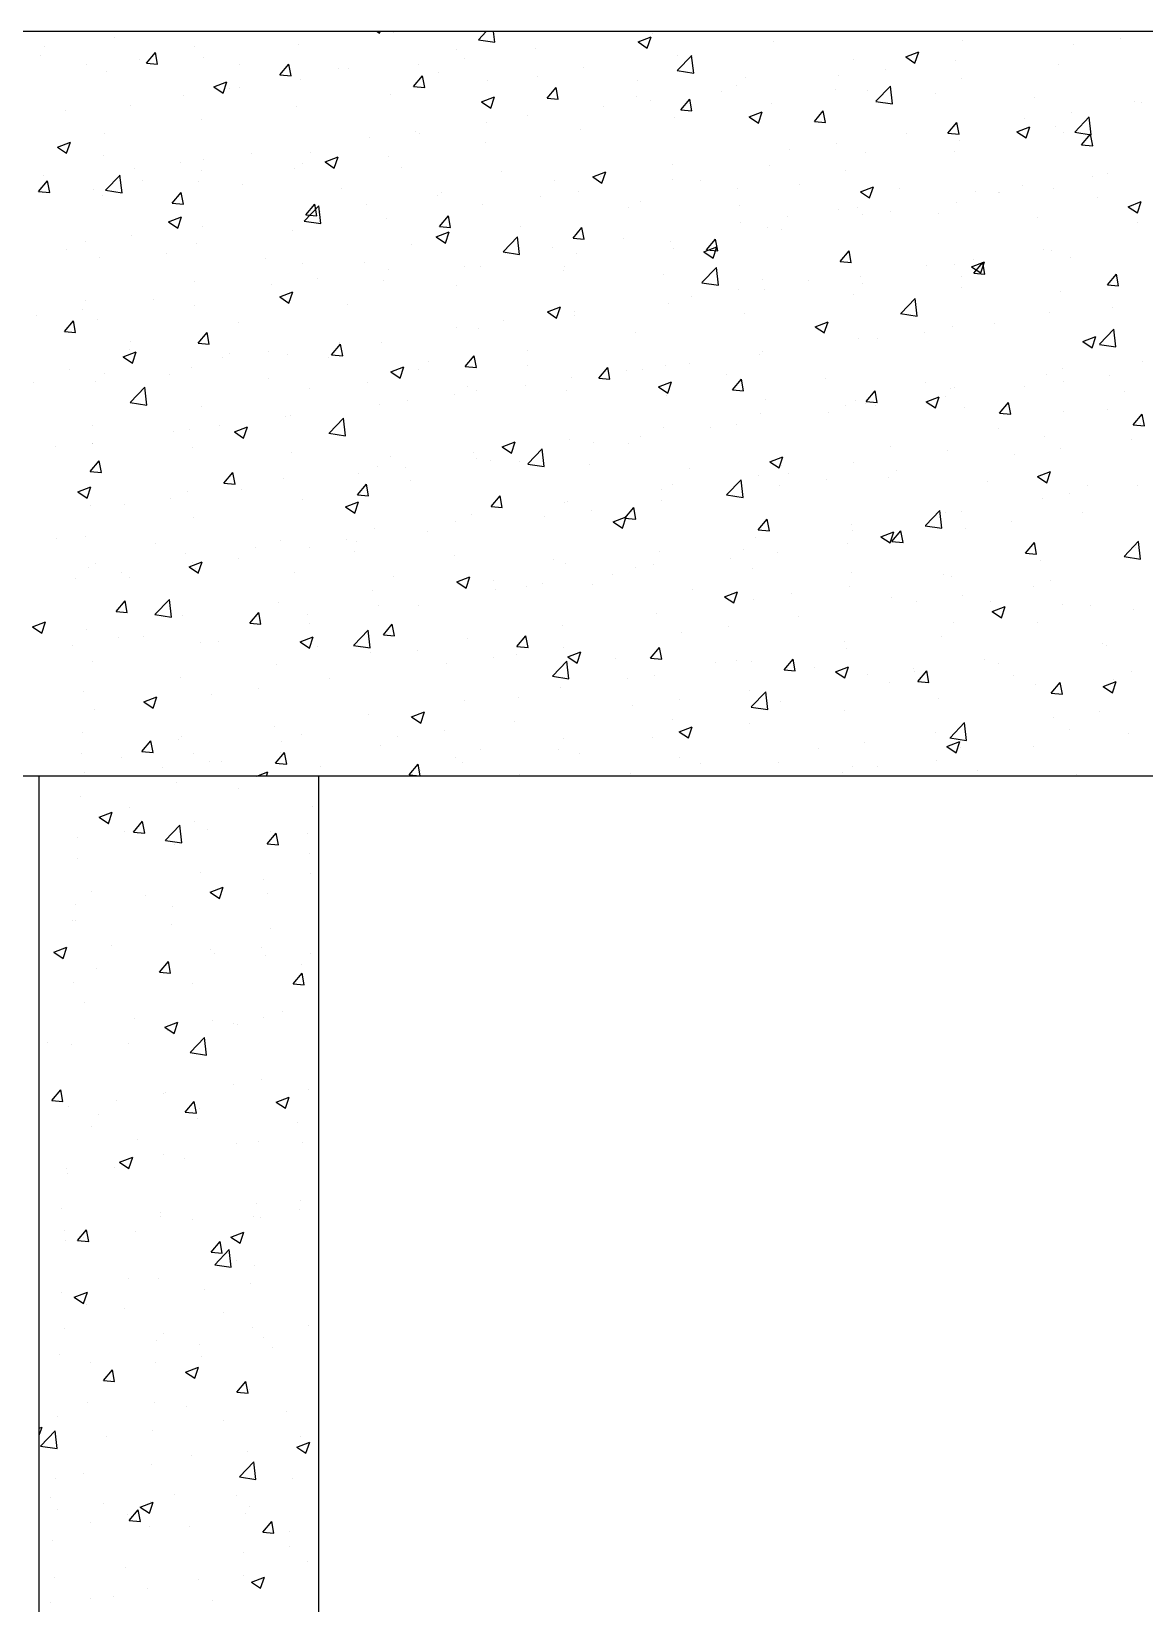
# Model space of a CAD drawing. Header units: millimetres. Extents: x 331487 to 517269, y 198509 to 399936.
# Drawn here: x 414916 to 415514, y 399092 to 399936 of the extents above; entities that cross this region are included whole.
import ezdxf

# ---------------------------------------------------------------- set-up
doc = ezdxf.new("R2010")
doc.units = ezdxf.units.MM
doc.header["$MEASUREMENT"] = 0
doc.layers.add('COLUMN', color=6, linetype='Continuous')

msp = doc.modelspace()

# ---------------------------------------------------------------- linework, layer by layer
at = {"layer": 'COLUMN'}
for p, q in [((420345.71, 399936.48), (392220.13, 399936.48)), ((420350.13, 399536.48), (392620.13, 399536.48)), ((414920.13, 398279.03), (414920.13, 399536.48)), ((415070.13, 398279.03), (415070.13, 399536.48))]:
    msp.add_line(p, q, dxfattribs=at)
at = {"layer": 'COLUMN', "color": 2, "linetype": 'Continuous'}
for p, q in [((415101.47, 399936.48), (415102.85, 399935.54)), ((415102.85, 399935.54), (415103.16, 399936.48)), ((415110.05, 399935.77), (415110.05, 399935.77)), ((415155.89, 399932.05), (415160.13, 399936.48)), ((415164.75, 399930.64), (415164.07, 399936.48)), ((414922.75, 399928.42), (414922.75, 399928.42)), ((414960.62, 399933.4), (414960.62, 399933.4)), ((415003.61, 399928.52), (415003.61, 399928.52)), ((415059.54, 399929.37), (415059.54, 399929.37)), ((415155.85, 399932.02), (415164.75, 399930.64)), ((415241.59, 399930.89), (415248.59, 399933.57)), ((415241.59, 399930.89), (415246.57, 399927.53)), ((415246.56, 399927.53), (415248.59, 399933.57)), ((415249.59, 399935.47), (415249.59, 399935.47)), ((415314.57, 399930.92), (415314.57, 399930.92)), ((415415.68, 399931.64), (415415.68, 399931.64)), ((415475.41, 399929.22), (415475.41, 399929.22)), ((415500.44, 399932.52), (415500.44, 399932.52)), ((414920.79, 399923.4), (414920.79, 399923.4)), ((414974.17, 399921.14), (414974.17, 399921.14)), ((414977.62, 399919.49), (414982.44, 399925.24)), ((414977.62, 399919.49), (414983.6, 399918.97)), ((414983.6, 399918.96), (414982.44, 399925.23)), ((415008.2, 399922.33), (415008.2, 399922.33)), ((415027.55, 399918.89), (415027.55, 399918.89)), ((415049.35, 399913.22), (415054.17, 399918.96)), ((415055.32, 399912.69), (415054.17, 399918.95)), ((415123.53, 399918.87), (415123.53, 399918.87)), ((415144.21, 399926.59), (415144.21, 399926.59)), ((415148.56, 399922.17), (415148.56, 399922.17)), ((415186.44, 399927.15), (415186.44, 399927.15)), ((415262.62, 399915.5), (415270.4, 399923.62)), ((415262.63, 399923.43), (415262.63, 399923.43)), ((415271.47, 399914.09), (415270.37, 399923.58)), ((415357.36, 399921.62), (415357.36, 399921.62)), ((415385.31, 399922.88), (415392.31, 399925.57)), ((415385.31, 399922.88), (415390.28, 399919.52)), ((415390.28, 399919.52), (415392.3, 399925.56)), ((415412.25, 399920.91), (415412.25, 399920.91)), ((414945.29, 399918.51), (414945.29, 399918.51)), ((414956.26, 399914.83), (414956.26, 399914.83)), ((415049.35, 399913.22), (415055.33, 399912.69)), ((415060.37, 399910.56), (415060.37, 399910.56)), ((415080.93, 399916.63), (415080.93, 399916.63)), ((415085.89, 399916.58), (415085.89, 399916.58)), ((415121.08, 399906.94), (415125.9, 399912.69)), ((415127.05, 399906.41), (415125.89, 399912.68)), ((415134.32, 399914.38), (415134.32, 399914.38)), ((415187.7, 399912.12), (415187.7, 399912.12)), ((415212.12, 399917.02), (415212.12, 399917.02)), ((415262.58, 399915.46), (415271.47, 399914.08)), ((415299.04, 399911.61), (415299.04, 399911.61)), ((415349.35, 399912.62), (415349.35, 399912.62)), ((415374.38, 399915.92), (415374.38, 399915.92)), ((415415.2, 399911.08), (415415.2, 399911.08)), ((415467.14, 399918.57), (415467.14, 399918.57)), ((414997.47, 399902.28), (414997.47, 399902.28)), ((415013.86, 399906.64), (415020.86, 399909.33)), ((415013.86, 399906.64), (415018.83, 399903.29)), ((415018.83, 399903.29), (415020.86, 399909.33)), ((415022.5, 399905.57), (415022.5, 399905.57)), ((415027.57, 399906.57), (415027.57, 399906.57)), ((415108.83, 399902.48), (415108.83, 399902.48)), ((415121.08, 399906.94), (415127.05, 399906.42)), ((415160.77, 399909.98), (415160.77, 399909.98)), ((415192.8, 399900.66), (415197.62, 399906.41)), ((415198.78, 399900.14), (415197.62, 399906.4)), ((415241.08, 399909.87), (415241.08, 399909.87)), ((415286.19, 399904.31), (415286.19, 399904.31)), ((415294.46, 399907.61), (415294.46, 399907.61)), ((415347.84, 399905.36), (415347.84, 399905.36)), ((415364.69, 399904.67), (415364.69, 399904.67)), ((415369.34, 399898.95), (415377.13, 399907.07)), ((415378.2, 399897.53), (415377.09, 399907.03)), ((415401.23, 399903.1), (415401.23, 399903.1)), ((414934.31, 399893.96), (414934.31, 399893.96)), ((414969.25, 399896.56), (414969.25, 399896.56)), ((415058.32, 399896.08), (415058.32, 399896.08)), ((415157.57, 399898.63), (415164.57, 399901.32)), ((415157.57, 399898.63), (415162.54, 399895.28)), ((415162.54, 399895.28), (415164.57, 399901.32)), ((415192.8, 399900.67), (415198.78, 399900.14)), ((415223.29, 399896.03), (415223.29, 399896.03)), ((415240.72, 399901.6), (415240.72, 399901.6)), ((415248.32, 399899.32), (415248.32, 399899.32)), ((415264.53, 399894.39), (415269.35, 399900.14)), ((415264.53, 399894.39), (415270.5, 399893.87)), ((415270.5, 399893.86), (415269.35, 399900.13)), ((415313.35, 399897.63), (415313.35, 399897.63)), ((415336.25, 399888.11), (415341.07, 399893.86)), ((415342.23, 399887.59), (415341.07, 399893.85)), ((415369.3, 399898.91), (415378.2, 399897.53)), ((415454.61, 399900.85), (415454.61, 399900.85)), ((415507.99, 399898.59), (415507.99, 399898.59)), ((415512.01, 399898.06), (415512.01, 399898.06)), ((415006.98, 399889.04), (415006.98, 399889.04)), ((415160.13, 399887.71), (415160.13, 399887.71)), ((415182.4, 399891.59), (415182.4, 399891.59)), ((415261.41, 399890.14), (415261.41, 399890.14)), ((415301.28, 399890.62), (415308.28, 399893.31)), ((415301.28, 399890.62), (415306.26, 399887.27)), ((415306.25, 399887.27), (415308.28, 399893.31)), ((415336.25, 399888.11), (415342.23, 399887.59)), ((415407.98, 399881.84), (415412.8, 399887.58)), ((415413.95, 399881.31), (415412.8, 399887.58)), ((415445, 399882.62), (415452, 399885.3)), ((415449.1, 399889.78), (415449.1, 399889.78)), ((415449.97, 399879.26), (415451.99, 399885.3)), ((415465.93, 399885.28), (415465.93, 399885.28)), ((415474.14, 399893.07), (415474.14, 399893.07)), ((415476.06, 399882.4), (415483.85, 399890.52)), ((415484.92, 399880.98), (415483.82, 399890.48)), ((414929.83, 399874.39), (414936.84, 399877.08)), ((414934.81, 399871.03), (414936.83, 399877.08)), ((414955.04, 399881.54), (414955.04, 399881.54)), ((415097.22, 399879.43), (415097.22, 399879.43)), ((415122.26, 399882.73), (415122.26, 399882.73)), ((415124.08, 399881.58), (415124.08, 399881.58)), ((415159.56, 399876.69), (415159.56, 399876.69)), ((415210.9, 399883.73), (415210.9, 399883.73)), ((415385.95, 399881.46), (415385.95, 399881.46)), ((415407.98, 399881.84), (415413.96, 399881.32)), ((415413.99, 399877.79), (415413.99, 399877.79)), ((415445, 399882.62), (415449.97, 399879.26)), ((415469.87, 399881.98), (415469.87, 399881.98)), ((415476.03, 399882.36), (415484.92, 399880.98)), ((415479.71, 399875.56), (415484.53, 399881.31)), ((415485.68, 399875.04), (415484.52, 399881.3)), ((414929.83, 399874.39), (414934.81, 399871.03)), ((414954.69, 399870.04), (414954.69, 399870.04)), ((415034.07, 399871.12), (415034.07, 399871.12)), ((415065.76, 399871.57), (415065.76, 399871.57)), ((415073.55, 399866.38), (415080.55, 399869.07)), ((415078.52, 399863.02), (415080.55, 399869.07)), ((415107.62, 399869.2), (415107.62, 399869.2)), ((415323.04, 399873.18), (415323.04, 399873.18)), ((415348.07, 399876.48), (415348.07, 399876.48)), ((415363.48, 399871.39), (415363.48, 399871.39)), ((415411.55, 399871.97), (415411.55, 399871.97)), ((415479.71, 399875.56), (415485.68, 399875.04)), ((414971.16, 399862.83), (414971.16, 399862.83)), ((414996.19, 399866.13), (414996.19, 399866.13)), ((415007.45, 399861.56), (415007.45, 399861.56)), ((415008.08, 399867.79), (415008.08, 399867.79)), ((415057.11, 399862.79), (415057.11, 399862.79)), ((415061.46, 399865.53), (415061.46, 399865.53)), ((415073.55, 399866.38), (415078.52, 399863.03)), ((415114.84, 399863.28), (415114.84, 399863.28)), ((415168.22, 399861.02), (415168.22, 399861.02)), ((415217.26, 399858.37), (415224.26, 399861.06)), ((415222.01, 399859.88), (415222.01, 399859.88)), ((415222.23, 399855.02), (415224.26, 399861.06)), ((415259.89, 399864.87), (415259.89, 399864.87)), ((415312.13, 399864.34), (415312.13, 399864.34)), ((415353.23, 399861.96), (415353.23, 399861.96)), ((415493.83, 399860.02), (415493.83, 399860.02)), ((414919.77, 399850.55), (414924.59, 399856.29)), ((414922.4, 399858.87), (414922.4, 399858.87)), ((414925.75, 399850.02), (414924.59, 399856.29)), ((414949.13, 399851.55), (414949.13, 399851.55)), ((414955.7, 399851.19), (414963.49, 399859.31)), ((414964.56, 399849.78), (414963.45, 399859.27)), ((414975.78, 399856.61), (414975.78, 399856.61)), ((415005.76, 399855.75), (415005.76, 399855.75)), ((415029.16, 399854.36), (415029.16, 399854.36)), ((415082.54, 399852.1), (415082.54, 399852.1)), ((415196.98, 399856.59), (415196.98, 399856.59)), ((415217.26, 399858.37), (415222.24, 399855.02)), ((415221.61, 399858.77), (415221.61, 399858.77)), ((415260.19, 399856.85), (415260.19, 399856.85)), ((415274.99, 399856.51), (415274.99, 399856.51)), ((415294.91, 399851.95), (415294.91, 399851.95)), ((415328.37, 399854.26), (415328.37, 399854.26)), ((415360.97, 399850.36), (415367.98, 399853.05)), ((415365.94, 399847.01), (415367.97, 399853.05)), ((415381.75, 399852), (415381.75, 399852)), ((415447.83, 399853.63), (415447.83, 399853.63)), ((415464.71, 399852), (415464.71, 399852)), ((415485.7, 399858.62), (415485.7, 399858.62)), ((414919.77, 399850.55), (414925.75, 399850.02)), ((414953.82, 399848.25), (414953.82, 399848.25)), ((414955.66, 399851.16), (414964.56, 399849.78)), ((414991.5, 399844.27), (414996.32, 399850.02)), ((414991.5, 399844.27), (414997.48, 399843.75)), ((414997.47, 399843.74), (414996.32, 399850.01)), ((415063.22, 399838), (415068.05, 399843.74)), ((415069.2, 399837.47), (415068.04, 399843.74)), ((415095.95, 399843.28), (415095.95, 399843.28)), ((415133.82, 399848.27), (415133.82, 399848.27)), ((415135.93, 399849.85), (415135.93, 399849.85)), ((415158.34, 399843.4), (415158.34, 399843.4)), ((415189.31, 399847.59), (415189.31, 399847.59)), ((415209.68, 399850.44), (415209.68, 399850.44)), ((415242.69, 399845.33), (415242.69, 399845.33)), ((415296.07, 399843.08), (415296.07, 399843.08)), ((415360.97, 399850.36), (415365.95, 399847.01)), ((415412.77, 399844.5), (415412.77, 399844.5)), ((415422.8, 399850.34), (415422.8, 399850.34)), ((415435.14, 399849.75), (415435.14, 399849.75)), ((415435.51, 399850.01), (415435.51, 399850.01)), ((415488.52, 399847.49), (415488.52, 399847.49)), ((415504.69, 399842.35), (415511.69, 399845.04)), ((415509.66, 399839), (415511.69, 399845.04)), ((414989.53, 399834.13), (414996.53, 399836.81)), ((414994.5, 399830.77), (414996.52, 399836.81)), ((415062.39, 399834.6), (415071.28, 399833.22)), ((415062.43, 399834.64), (415070.21, 399842.76)), ((415063.22, 399838), (415069.2, 399837.47)), ((415071.28, 399833.23), (415070.18, 399842.72)), ((415070.92, 399839.99), (415070.92, 399839.99)), ((415106.4, 399835.91), (415106.4, 399835.91)), ((415134.95, 399831.72), (415139.77, 399837.47)), ((415140.93, 399831.19), (415139.77, 399837.46)), ((415236.59, 399841.94), (415236.59, 399841.94)), ((415321.77, 399837.04), (415321.77, 399837.04)), ((415349.46, 399840.82), (415349.46, 399840.82)), ((415359.64, 399842.02), (415359.64, 399842.02)), ((415362.26, 399838.1), (415362.26, 399838.1)), ((415377.19, 399840), (415377.19, 399840)), ((415402.84, 399838.57), (415402.84, 399838.57)), ((415456.22, 399836.31), (415456.22, 399836.31)), ((415504.69, 399842.35), (415509.66, 399839)), ((414969.89, 399826.69), (414969.89, 399826.69)), ((414989.53, 399834.13), (414994.5, 399830.77)), ((415007.76, 399831.67), (415007.76, 399831.67)), ((415055.89, 399829.5), (415055.89, 399829.5)), ((415133.24, 399826.12), (415140.24, 399828.81)), ((415133.24, 399826.12), (415138.21, 399822.76)), ((415134.95, 399831.72), (415140.93, 399831.2)), ((415138.21, 399822.76), (415140.24, 399828.8)), ((415169.15, 399818.09), (415176.94, 399826.21)), ((415178.01, 399816.67), (415176.9, 399826.17)), ((415178.27, 399831.93), (415178.27, 399831.93)), ((415206.68, 399825.45), (415211.5, 399831.19)), ((415212.65, 399824.92), (415211.5, 399831.19)), ((415296.73, 399833.74), (415296.73, 399833.74)), ((415310.92, 399831.05), (415310.92, 399831.05)), ((415318.87, 399829.99), (415318.87, 399829.99)), ((415509.6, 399834.06), (415509.6, 399834.06)), ((414934.8, 399819.21), (414934.8, 399819.21)), ((414944.85, 399823.39), (414944.85, 399823.39)), ((415004.55, 399822.46), (415004.55, 399822.46)), ((415119.95, 399821.92), (415119.95, 399821.92)), ((415169.11, 399818.05), (415178.01, 399816.67)), ((415195.71, 399820.44), (415195.71, 399820.44)), ((415206.68, 399825.45), (415212.65, 399824.92)), ((415233.58, 399825.43), (415233.58, 399825.43)), ((415258.98, 399823.56), (415258.98, 399823.56)), ((415260.55, 399819.98), (415260.55, 399819.98)), ((415276.95, 399818.11), (415283.95, 399820.8)), ((415276.95, 399818.11), (415281.93, 399814.75)), ((415278.4, 399819.17), (415283.22, 399824.92)), ((415278.4, 399819.17), (415284.38, 399818.65)), ((415281.92, 399814.75), (415283.95, 399820.8)), ((415284.38, 399818.64), (415283.22, 399824.91)), ((415350.13, 399812.9), (415354.95, 399818.64)), ((415356.1, 399812.37), (415354.95, 399818.63)), ((415459.4, 399819.18), (415459.4, 399819.18)), ((415463.49, 399818.71), (415463.49, 399818.71)), ((414952.61, 399814.97), (414952.61, 399814.97)), ((414988.18, 399816.96), (414988.18, 399816.96)), ((415041.56, 399814.7), (415041.56, 399814.7)), ((415061.64, 399811.91), (415061.64, 399811.91)), ((415094.95, 399812.45), (415094.95, 399812.45)), ((415148.33, 399810.19), (415148.33, 399810.19)), ((415157.12, 399810.11), (415157.12, 399810.11)), ((415170.67, 399817.14), (415170.67, 399817.14)), ((415202.23, 399809.97), (415202.23, 399809.97)), ((415208.47, 399817.16), (415208.47, 399817.16)), ((415275.87, 399801.54), (415283.66, 399809.66)), ((415284.73, 399800.12), (415283.63, 399809.62)), ((415350.13, 399812.9), (415356.11, 399812.37)), ((415396.49, 399810.9), (415396.49, 399810.9)), ((415411.56, 399811.21), (415411.56, 399811.21)), ((415420.66, 399810.1), (415427.67, 399812.79)), ((415420.66, 399810.1), (415425.64, 399806.75)), ((415421.52, 399814.19), (415421.52, 399814.19)), ((415421.85, 399806.62), (415426.68, 399812.37)), ((415425.64, 399806.74), (415427.66, 399812.79)), ((415427.83, 399806.09), (415426.67, 399812.36)), ((415473.7, 399815.02), (415473.7, 399815.02)), ((415003.32, 399801.9), (415003.32, 399801.9)), ((415069.64, 399803.84), (415069.64, 399803.84)), ((415105.19, 399802.62), (415105.19, 399802.62)), ((415107.52, 399808.83), (415107.52, 399808.83)), ((415201.71, 399807.94), (415201.71, 399807.94)), ((415255.09, 399805.68), (415255.09, 399805.68)), ((415275.84, 399801.5), (415284.73, 399800.12)), ((415308.48, 399803.43), (415308.48, 399803.43)), ((415333.33, 399802.58), (415333.33, 399802.58)), ((415361.04, 399804.81), (415361.04, 399804.81)), ((415361.86, 399801.17), (415361.86, 399801.17)), ((415415.38, 399805.01), (415415.38, 399805.01)), ((415421.85, 399806.62), (415427.83, 399806.1)), ((415493.58, 399800.34), (415498.4, 399806.09)), ((415499.56, 399799.82), (415498.4, 399806.08)), ((414981.45, 399792.23), (414981.45, 399792.23)), ((415044.61, 399800.55), (415044.61, 399800.55)), ((415049.22, 399793.87), (415056.22, 399796.55)), ((415049.22, 399793.87), (415054.19, 399790.51)), ((415054.19, 399790.51), (415056.21, 399796.55)), ((415054.67, 399796.21), (415054.67, 399796.21)), ((415143.92, 399799.96), (415143.92, 399799.96)), ((415270.43, 399794.3), (415270.43, 399794.3)), ((415295.46, 399797.6), (415295.46, 399797.6)), ((415309.7, 399797.77), (415309.7, 399797.77)), ((415357.06, 399795), (415357.06, 399795)), ((415382.6, 399784.99), (415390.39, 399793.1)), ((415391.45, 399783.57), (415390.35, 399793.07)), ((415415.24, 399798.91), (415415.24, 399798.91)), ((415468.62, 399796.66), (415468.62, 399796.66)), ((415493.58, 399800.35), (415499.56, 399799.82)), ((414918.55, 399783.95), (414918.55, 399783.95)), ((414943.58, 399787.25), (414943.58, 399787.25)), ((414945, 399791.88), (414945, 399791.88)), ((415003.33, 399789.17), (415003.33, 399789.17)), ((415085.6, 399789.95), (415085.6, 399789.95)), ((415192.93, 399785.86), (415199.93, 399788.54)), ((415192.93, 399785.86), (415197.9, 399782.5)), ((415197.9, 399782.5), (415199.93, 399788.54)), ((415207.25, 399783.87), (415207.25, 399783.87)), ((415207.27, 399785.99), (415207.27, 399785.99)), ((415257.76, 399790.27), (415257.76, 399790.27)), ((415298.74, 399784.99), (415298.74, 399784.99)), ((415382.56, 399784.95), (415391.45, 399783.57)), ((415462.28, 399785.42), (415462.28, 399785.42)), ((415496.24, 399788.05), (415496.24, 399788.05)), ((414933.65, 399775.33), (414938.47, 399781.07)), ((414933.65, 399775.33), (414939.62, 399774.8)), ((414939.62, 399774.8), (414938.47, 399781.07)), ((414951.39, 399781.68), (414951.39, 399781.68)), ((415027.28, 399779.94), (415027.28, 399779.94)), ((415144.36, 399777.7), (415144.36, 399777.7)), ((415155.91, 399776.82), (415155.91, 399776.82)), ((415169.4, 399781), (415169.4, 399781)), ((415336.64, 399777.85), (415343.64, 399780.54)), ((415336.64, 399777.85), (415341.62, 399774.49)), ((415341.61, 399774.49), (415343.64, 399780.53)), ((415410.34, 399777.92), (415410.34, 399777.92)), ((415433.09, 399779.74), (415433.09, 399779.74)), ((415489.32, 399768.44), (415497.11, 399776.55)), ((415498.18, 399767.02), (415497.07, 399776.51)), ((414968.96, 399769.93), (414968.96, 399769.93)), ((415005.37, 399769.05), (415010.19, 399774.8)), ((415005.37, 399769.05), (415011.35, 399768.53)), ((415011.35, 399768.52), (415010.19, 399774.79)), ((415077.1, 399762.78), (415081.92, 399768.52)), ((415081.21, 399769.39), (415081.21, 399769.39)), ((415083.07, 399762.25), (415081.92, 399768.52)), ((415103.97, 399769.33), (415103.97, 399769.33)), ((415240.42, 399774.97), (415240.42, 399774.97)), ((415359.83, 399771.52), (415359.83, 399771.52)), ((415370.18, 399771.45), (415370.18, 399771.45)), ((415395.22, 399774.75), (415395.22, 399774.75)), ((415480.36, 399769.84), (415487.36, 399772.53)), ((415480.36, 399769.84), (415485.33, 399766.48)), ((415485.33, 399766.48), (415487.35, 399772.53)), ((415489.29, 399768.4), (415498.18, 399767.02)), ((414965.19, 399761.61), (414972.2, 399764.3)), ((414965.19, 399761.61), (414970.17, 399758.26)), ((414968.71, 399765.86), (414968.71, 399765.86)), ((414970.16, 399758.26), (414972.19, 399764.3)), ((415018.3, 399761.11), (415018.3, 399761.11)), ((415022.09, 399763.6), (415022.09, 399763.6)), ((415043.34, 399764.4), (415043.34, 399764.4)), ((415053.46, 399762.93), (415053.46, 399762.93)), ((415075.47, 399761.35), (415075.47, 399761.35)), ((415077.1, 399762.78), (415083.08, 399762.25)), ((415128.86, 399759.09), (415128.86, 399759.09)), ((415148.83, 399756.5), (415153.65, 399762.25)), ((415154.8, 399755.97), (415153.64, 399762.24)), ((415182.11, 399764.96), (415182.11, 399764.96)), ((415307.03, 399763.14), (415307.03, 399763.14)), ((415308.49, 399764.48), (415308.49, 399764.48)), ((415512.41, 399759.17), (415512.41, 399759.17)), ((414936.41, 399754.68), (414936.41, 399754.68)), ((414955.15, 399752.79), (414955.15, 399752.79)), ((414989.79, 399752.43), (414989.79, 399752.43)), ((415002.12, 399755.88), (415002.12, 399755.88)), ((415043.18, 399750.17), (415043.18, 399750.17)), ((415108.91, 399753.6), (415115.91, 399756.29)), ((415108.91, 399753.6), (415113.88, 399750.25)), ((415113.88, 399750.25), (415115.91, 399756.29)), ((415123.79, 399754.95), (415123.79, 399754.95)), ((415148.83, 399756.5), (415154.8, 399755.98)), ((415182.24, 399756.84), (415182.24, 399756.84)), ((415206.04, 399750.58), (415206.04, 399750.58)), ((415220.55, 399750.23), (415225.37, 399755.97)), ((415220.55, 399750.23), (415226.53, 399749.7)), ((415226.53, 399749.7), (415225.37, 399755.97)), ((415235.62, 399754.58), (415235.62, 399754.58)), ((415244.12, 399754.86), (415244.12, 399754.86)), ((415256.55, 399756.98), (415256.55, 399756.98)), ((415269.15, 399758.15), (415269.15, 399758.15)), ((415289, 399752.33), (415289, 399752.33)), ((415342.38, 399750.07), (415342.38, 399750.07)), ((415461.06, 399752.13), (415461.06, 399752.13)), ((415469.57, 399755.35), (415469.57, 399755.35)), ((415494.97, 399751.91), (415494.97, 399751.91)), ((414917.27, 399747.81), (414917.27, 399747.81)), ((414950.18, 399748.39), (414950.18, 399748.39)), ((414968.96, 399737.23), (414976.75, 399745.35)), ((414977.82, 399735.81), (414976.71, 399745.31)), ((415065.47, 399744.94), (415065.47, 399744.94)), ((415096.56, 399747.92), (415096.56, 399747.92)), ((415143.09, 399741.56), (415143.09, 399741.56)), ((415149.94, 399745.66), (415149.94, 399745.66)), ((415154.69, 399743.54), (415154.69, 399743.54)), ((415180.96, 399746.54), (415180.96, 399746.54)), ((415203.32, 399743.4), (415203.32, 399743.4)), ((415252.62, 399745.59), (415259.62, 399748.28)), ((415252.62, 399745.59), (415257.59, 399742.24)), ((415257.59, 399742.24), (415259.62, 399748.28)), ((415292.28, 399743.95), (415297.1, 399749.7)), ((415292.28, 399743.95), (415298.25, 399743.43)), ((415298.25, 399743.42), (415297.1, 399749.69)), ((415364, 399737.68), (415368.82, 399743.42)), ((415369.98, 399737.15), (415368.82, 399743.42)), ((415395.77, 399747.82), (415395.77, 399747.82)), ((415409.12, 399744.63), (415409.12, 399744.63)), ((415411.25, 399745.34), (415411.25, 399745.34)), ((415449.15, 399745.56), (415449.15, 399745.56)), ((415469.94, 399748.61), (415469.94, 399748.61)), ((415502.53, 399743.3), (415502.53, 399743.3)), ((414968.92, 399737.19), (414977.82, 399735.81)), ((415007.15, 399734.93), (415007.15, 399734.93)), ((415102.75, 399736.04), (415102.75, 399736.04)), ((415118.06, 399738.26), (415118.06, 399738.26)), ((415256.7, 399741.15), (415256.7, 399741.15)), ((415310.09, 399738.89), (415310.09, 399738.89)), ((415352.93, 399735.33), (415352.93, 399735.33)), ((415358.61, 399738.23), (415358.61, 399738.23)), ((415363.47, 399736.64), (415363.47, 399736.64)), ((415364, 399737.68), (415369.98, 399737.15)), ((415368.91, 399735.31), (415368.91, 399735.31)), ((415396.33, 399737.59), (415403.33, 399740.27)), ((415396.33, 399737.59), (415401.31, 399734.23)), ((415401.3, 399734.23), (415403.33, 399740.27)), ((415406.78, 399740.3), (415406.78, 399740.3)), ((415416.85, 399734.38), (415416.85, 399734.38)), ((415435.73, 399731.4), (415440.55, 399737.15)), ((415441.7, 399730.87), (415440.55, 399737.14)), ((415493.53, 399733.39), (415493.53, 399733.39)), ((414948.83, 399724.92), (414948.83, 399724.92)), ((415017.03, 399724.96), (415017.03, 399724.96)), ((415052.24, 399729.64), (415052.24, 399729.64)), ((415054.9, 399729.95), (415054.9, 399729.95)), ((415075.68, 399720.68), (415083.47, 399728.8)), ((415084.54, 399719.26), (415083.44, 399728.76)), ((415294.61, 399725.32), (415294.61, 399725.32)), ((415307.27, 399731.19), (415307.27, 399731.19)), ((415343.87, 399732.01), (415343.87, 399732.01)), ((415435.73, 399731.4), (415441.71, 399730.88)), ((415470.23, 399732.13), (415470.23, 399732.13)), ((415507.46, 399725.13), (415512.28, 399730.87)), ((415507.46, 399725.13), (415513.43, 399724.6)), ((415511.19, 399725.88), (415511.19, 399725.88)), ((415513.43, 399724.6), (415512.27, 399730.87)), ((414991.99, 399721.67), (414991.99, 399721.67)), ((415000.9, 399722.59), (415000.9, 399722.59)), ((415024.88, 399721.35), (415031.89, 399724.04)), ((415024.88, 399721.35), (415029.86, 399718)), ((415029.86, 399717.99), (415031.88, 399724.04)), ((415075.65, 399720.64), (415084.54, 399719.26)), ((415204.82, 399717.29), (415204.82, 399717.29)), ((415242.85, 399718.71), (415242.85, 399718.71)), ((415255.33, 399723.69), (415255.33, 399723.69)), ((415280.72, 399723.7), (415280.72, 399723.7)), ((415435.21, 399723.38), (415435.21, 399723.38)), ((415459.85, 399718.84), (415459.85, 399718.84)), ((415506.54, 399717.45), (415506.54, 399717.45)), ((414928.84, 399713.35), (414928.84, 399713.35)), ((414948.81, 399715.03), (414948.81, 399715.03)), ((414948.96, 399715.1), (414948.96, 399715.1)), ((415002.2, 399712.77), (415002.2, 399712.77)), ((415055.58, 399710.52), (415055.58, 399710.52)), ((415108.96, 399708.26), (415108.96, 399708.26)), ((415153.48, 399710.25), (415153.48, 399710.25)), ((415168.6, 399713.34), (415175.6, 399716.03)), ((415168.6, 399713.34), (415173.57, 399709.99)), ((415173.57, 399709.99), (415175.6, 399716.03)), ((415182.41, 399704.13), (415190.2, 399712.24)), ((415191.26, 399702.71), (415190.16, 399712.21)), ((415217.81, 399715.42), (415217.81, 399715.42)), ((415236.3, 399715.31), (415236.3, 399715.31)), ((415312.31, 399705.33), (415319.31, 399708.02)), ((415317.28, 399701.98), (415319.31, 399708.02)), ((415376.89, 399713.37), (415376.89, 399713.37)), ((415407.91, 399711.34), (415407.91, 399711.34)), ((415443.63, 399709.17), (415443.63, 399709.17)), ((415468.66, 399712.46), (415468.66, 399712.46)), ((414947.52, 399700.11), (414952.34, 399705.85)), ((414947.52, 399700.11), (414953.5, 399699.59)), ((414953.5, 399699.58), (414952.34, 399705.85)), ((415019.25, 399693.83), (415024.07, 399699.58)), ((415025.22, 399693.3), (415024.07, 399699.57)), ((415101.54, 399702.75), (415101.54, 399702.75)), ((415116.78, 399702.12), (415116.78, 399702.12)), ((415154.66, 399707.1), (415154.66, 399707.1)), ((415162.34, 399706.01), (415162.34, 399706.01)), ((415177.98, 399705.3), (415177.98, 399705.3)), ((415182.37, 399704.09), (415191.26, 399702.71)), ((415215.72, 399703.75), (415215.72, 399703.75)), ((415269.11, 399701.5), (415269.11, 399701.5)), ((415312.31, 399705.33), (415317.28, 399701.98)), ((415318.58, 399703.36), (415318.58, 399703.36)), ((415322.49, 399699.24), (415322.49, 399699.24)), ((415357.4, 399704.94), (415357.4, 399704.94)), ((415380.47, 399700.85), (415380.47, 399700.85)), ((415456.02, 399697.32), (415463.03, 399700.01)), ((415460.99, 399693.97), (415463.02, 399700.01)), ((414940.86, 399689.1), (414947.86, 399691.78)), ((414945.83, 399685.74), (414947.86, 399691.78)), ((415019.25, 399693.83), (415025.23, 399693.31)), ((415051.03, 399696.35), (415051.03, 399696.35)), ((415090.97, 399687.56), (415095.8, 399693.3)), ((415091.75, 399698.82), (415091.75, 399698.82)), ((415096.95, 399687.03), (415095.79, 399693.3)), ((415119.66, 399695.29), (415119.66, 399695.29)), ((415260.26, 399693.35), (415260.26, 399693.35)), ((415289.13, 399687.58), (415296.92, 399695.69)), ((415297.99, 399686.16), (415296.88, 399695.65)), ((415306.05, 399697.9), (415306.05, 399697.9)), ((415317.57, 399692.57), (415317.57, 399692.57)), ((415342.6, 399695.87), (415342.6, 399695.87)), ((415375.87, 399696.98), (415375.87, 399696.98)), ((415429.25, 399694.73), (415429.25, 399694.73)), ((415456.02, 399697.32), (415461, 399693.97)), ((415482.64, 399692.47), (415482.64, 399692.47)), ((415509.97, 399692.59), (415509.97, 399692.59)), ((414940.86, 399689.1), (414945.84, 399685.74)), ((414990.72, 399685.52), (414990.72, 399685.52)), ((414999.68, 399689.31), (414999.68, 399689.31)), ((415028.6, 399690.51), (415028.6, 399690.51)), ((415061.34, 399685.28), (415061.34, 399685.28)), ((415084.58, 399681.09), (415091.58, 399683.78)), ((415089.55, 399677.73), (415091.57, 399683.77)), ((415090.97, 399687.56), (415096.95, 399687.03)), ((415162.7, 399681.28), (415167.52, 399687.03)), ((415168.68, 399680.75), (415167.52, 399687.02)), ((415201.94, 399683.34), (415201.94, 399683.34)), ((415203.6, 399684), (415203.6, 399684)), ((415254.11, 399690.4), (415254.11, 399690.4)), ((415254.41, 399684.26), (415254.41, 399684.26)), ((415289.09, 399687.54), (415297.99, 399686.16)), ((415458.63, 399685.55), (415458.63, 399685.55)), ((415473.4, 399688.39), (415473.4, 399688.39)), ((414947.74, 399681.81), (414947.74, 399681.81)), ((414965.69, 399682.22), (414965.69, 399682.22)), ((415003.02, 399675.27), (415003.02, 399675.27)), ((415084.58, 399681.09), (415089.55, 399677.73)), ((415152.26, 399676.96), (415152.26, 399676.96)), ((415162.7, 399681.28), (415168.68, 399680.76)), ((415191.51, 399675.98), (415191.51, 399675.98)), ((415216.54, 399679.27), (415216.54, 399679.27)), ((415228.29, 399673.08), (415235.29, 399675.77)), ((415233.26, 399669.72), (415235.29, 399675.77)), ((415234.43, 399675.01), (415239.25, 399680.75)), ((415234.43, 399675.01), (415240.4, 399674.48)), ((415240.4, 399674.48), (415239.25, 399680.75)), ((415306.15, 399668.73), (415310.97, 399674.48)), ((415312.13, 399668.2), (415310.97, 399674.47)), ((415395.86, 399671.02), (415403.64, 399679.14)), ((415404.71, 399669.61), (415403.61, 399679.1)), ((415406.69, 399678.05), (415406.69, 399678.05)), ((415415.09, 399678.38), (415415.09, 399678.38)), ((415480.23, 399678.01), (415480.23, 399678.01)), ((415100.32, 399669.46), (415100.32, 399669.46)), ((415128.35, 399667.66), (415128.35, 399667.66)), ((415143.62, 399673.33), (415143.62, 399673.33)), ((415228.29, 399673.08), (415233.26, 399669.72)), ((415306.15, 399668.73), (415312.13, 399668.21)), ((415356.18, 399671.65), (415356.18, 399671.65)), ((415356.77, 399668.37), (415356.77, 399668.37)), ((415372, 399665.07), (415379, 399667.76)), ((415376.97, 399661.71), (415379, 399667.76)), ((415377.88, 399662.46), (415382.7, 399668.2)), ((415383.85, 399661.93), (415382.7, 399668.2)), ((415395.82, 399670.98), (415404.71, 399669.61)), ((415417.32, 399669.73), (415417.32, 399669.73)), ((415442.36, 399673.02), (415442.36, 399673.02)), ((414929.34, 399663.93), (414929.34, 399663.93)), ((414944.7, 399665.26), (414944.7, 399665.26)), ((414982.72, 399661.67), (414982.72, 399661.67)), ((415036.1, 399659.42), (415036.1, 399659.42)), ((415049.81, 399663.06), (415049.81, 399663.06)), ((415065.44, 399659.38), (415065.44, 399659.38)), ((415085.3, 399663.32), (415085.3, 399663.32)), ((415089.49, 399657.16), (415089.49, 399657.16)), ((415090.48, 399662.68), (415090.48, 399662.68)), ((415252.9, 399657.11), (415252.9, 399657.11)), ((415298.45, 399658.36), (415298.45, 399658.36)), ((415304.84, 399664.61), (415304.84, 399664.61)), ((415354.17, 399661.41), (415354.17, 399661.41)), ((415372, 399665.07), (415376.98, 399661.72)), ((415377.88, 399662.46), (415383.86, 399661.93)), ((415449.6, 399656.18), (415454.43, 399661.93)), ((415455.58, 399655.65), (415454.42, 399661.92)), ((415502.58, 399654.47), (415510.37, 399662.59)), ((415508.76, 399659.3), (415508.76, 399659.3)), ((415511.44, 399653.05), (415510.33, 399662.55)), ((414950.42, 399650.5), (414950.42, 399650.5)), ((414998.47, 399656.02), (414998.47, 399656.02)), ((415000.55, 399648.84), (415007.55, 399651.52)), ((415000.55, 399648.84), (415005.53, 399645.48)), ((415002.29, 399651.07), (415002.29, 399651.07)), ((415005.52, 399645.48), (415007.55, 399651.52)), ((415026.98, 399653.31), (415026.98, 399653.31)), ((415142.87, 399654.91), (415142.87, 399654.91)), ((415196.25, 399652.65), (415196.25, 399652.65)), ((415202.39, 399650.71), (415202.39, 399650.71)), ((415249.63, 399650.4), (415249.63, 399650.4)), ((415291.26, 399653.13), (415291.26, 399653.13)), ((415316.29, 399656.43), (415316.29, 399656.43)), ((415449.6, 399656.18), (415455.58, 399655.66)), ((415457.41, 399652.26), (415457.41, 399652.26)), ((415502.54, 399654.43), (415511.44, 399653.05)), ((414939.38, 399642.78), (414939.38, 399642.78)), ((414946.53, 399648.52), (414946.53, 399648.52)), ((414964.42, 399646.08), (414964.42, 399646.08)), ((414968.66, 399643.3), (414968.66, 399643.3)), ((415003.81, 399648.24), (415003.81, 399648.24)), ((415057.19, 399645.99), (415057.19, 399645.99)), ((415110.57, 399643.73), (415110.57, 399643.73)), ((415144.27, 399640.83), (415151.27, 399643.51)), ((415144.27, 399640.83), (415149.24, 399637.47)), ((415149.24, 399637.47), (415151.26, 399643.51)), ((415151.04, 399643.67), (415151.04, 399643.67)), ((415163.95, 399641.47), (415163.95, 399641.47)), ((415228.11, 399644.82), (415228.11, 399644.82)), ((415240.13, 399648.35), (415240.13, 399648.35)), ((415303.02, 399648.14), (415303.02, 399648.14)), ((415356.4, 399645.88), (415356.4, 399645.88)), ((415405.48, 399644.76), (415405.48, 399644.76)), ((415409.78, 399643.63), (415409.78, 399643.63)), ((415463.16, 399641.37), (415463.16, 399641.37)), ((415099.11, 399636.17), (415099.11, 399636.17)), ((415165.2, 399636.53), (415165.2, 399636.53)), ((415181.81, 399638.34), (415181.81, 399638.34)), ((415190.23, 399639.83), (415190.23, 399639.83)), ((415217.34, 399639.22), (415217.34, 399639.22)), ((415270.72, 399636.96), (415270.72, 399636.96)), ((415287.98, 399632.82), (415294.98, 399635.51)), ((415287.98, 399632.82), (415292.95, 399629.46)), ((415292.95, 399629.46), (415294.98, 399635.5)), ((415324.1, 399634.71), (415324.1, 399634.71)), ((415354.96, 399638.36), (415354.96, 399638.36)), ((415377.48, 399632.45), (415377.48, 399632.45)), ((415416.05, 399633.58), (415416.05, 399633.58)), ((415453.92, 399638.57), (415453.92, 399638.57)), ((414961.4, 399624.89), (414966.22, 399630.63)), ((414961.4, 399624.89), (414967.38, 399624.37)), ((414967.37, 399624.36), (414966.22, 399630.63)), ((414982.18, 399623.23), (414991.07, 399621.85)), ((414982.22, 399623.27), (414990.01, 399631.38)), ((414991.07, 399621.85), (414989.97, 399631.35)), ((415033.12, 399618.61), (415037.94, 399624.36)), ((415039.1, 399618.09), (415037.94, 399624.35)), ((415048.59, 399629.77), (415048.59, 399629.77)), ((415064.17, 399623.23), (415064.17, 399623.23)), ((415102.04, 399628.22), (415102.04, 399628.22)), ((415123.49, 399628.32), (415123.49, 399628.32)), ((415251.68, 399623.82), (415251.68, 399623.82)), ((415303.62, 399631.32), (415303.62, 399631.32)), ((415391.02, 399630.29), (415391.02, 399630.29)), ((415430.86, 399630.2), (415430.86, 399630.2)), ((415431.69, 399624.81), (415438.69, 399627.5)), ((415431.69, 399624.81), (415436.67, 399621.45)), ((415436.66, 399621.45), (415438.69, 399627.5)), ((415469.28, 399628.72), (415469.28, 399628.72)), ((415484.25, 399627.94), (415484.25, 399627.94)), ((415507.54, 399626.01), (415507.54, 399626.01)), ((414916.53, 399616.58), (414923.53, 399619.27)), ((414916.53, 399616.58), (414921.51, 399613.23)), ((414921.5, 399613.23), (414923.53, 399619.27)), ((414945.31, 399615.23), (414945.31, 399615.23)), ((414997.25, 399622.73), (414997.25, 399622.73)), ((415033.12, 399618.61), (415039.1, 399618.09)), ((415039.14, 399619.94), (415039.14, 399619.94)), ((415065.17, 399618.31), (415065.17, 399618.31)), ((415088.94, 399606.72), (415096.73, 399614.83)), ((415097.8, 399605.3), (415096.69, 399614.8)), ((415104.85, 399612.34), (415109.67, 399618.08)), ((415110.82, 399611.81), (415109.67, 399618.08)), ((415201.17, 399617.42), (415201.17, 399617.42)), ((415289.99, 399616.99), (415289.99, 399616.99)), ((415327.86, 399621.97), (415327.86, 399621.97)), ((415410.96, 399618.71), (415410.96, 399618.71)), ((415456.2, 399618.97), (415456.2, 399618.97)), ((414938.11, 399606.64), (414938.11, 399606.64)), ((414962.83, 399610.84), (414962.83, 399610.84)), ((414975.98, 399611.62), (414975.98, 399611.62)), ((415006.86, 399608.3), (415006.86, 399608.3)), ((415016.21, 399608.59), (415016.21, 399608.59)), ((415060.24, 399608.57), (415067.25, 399611.26)), ((415060.24, 399608.57), (415065.22, 399605.22)), ((415065.21, 399605.22), (415067.24, 399611.26)), ((415069.59, 399606.33), (415069.59, 399606.33)), ((415088.9, 399606.68), (415097.8, 399605.3)), ((415104.85, 399612.34), (415110.83, 399611.82)), ((415149.83, 399610.38), (415149.83, 399610.38)), ((415176.58, 399606.06), (415181.4, 399611.81)), ((415182.55, 399605.53), (415181.39, 399611.8)), ((415264.95, 399613.69), (415264.95, 399613.69)), ((415352.64, 399608.7), (415352.64, 399608.7)), ((415404.26, 399611.47), (415404.26, 399611.47)), ((415490.77, 399607.44), (415490.77, 399607.44)), ((415493.24, 399606.76), (415493.24, 399606.76)), ((414948.54, 399598.29), (414948.54, 399598.29)), ((415097.89, 399602.88), (415097.89, 399602.88)), ((415122.97, 399604.08), (415122.97, 399604.08)), ((415163.93, 399600.39), (415163.93, 399600.39)), ((415176.36, 399601.82), (415176.36, 399601.82)), ((415176.58, 399606.06), (415182.55, 399605.54)), ((415195.67, 399590.16), (415203.45, 399598.28)), ((415201.8, 399605.38), (415201.8, 399605.38)), ((415204.52, 399588.75), (415203.42, 399598.24)), ((415203.96, 399600.56), (415210.96, 399603.25)), ((415203.96, 399600.56), (415208.93, 399597.21)), ((415208.93, 399597.21), (415210.96, 399603.25)), ((415229.74, 399599.56), (415229.74, 399599.56)), ((415248.3, 399599.79), (415253.12, 399605.53)), ((415248.3, 399599.79), (415254.28, 399599.27)), ((415254.28, 399599.26), (415253.12, 399605.53)), ((415294.32, 399598.69), (415294.32, 399598.69)), ((415302.41, 399598.03), (415302.41, 399598.03)), ((415320.03, 399593.51), (415324.85, 399599.26)), ((415326, 399592.98), (415324.85, 399599.25)), ((415353.75, 399605.07), (415353.75, 399605.07)), ((415427.62, 399599.13), (415427.62, 399599.13)), ((415047.38, 399596.48), (415047.38, 399596.48)), ((415138.89, 399597.09), (415138.89, 399597.09)), ((415195.63, 399590.12), (415204.52, 399588.75)), ((415250.47, 399590.53), (415250.47, 399590.53)), ((415283.12, 399597.31), (415283.12, 399597.31)), ((415320.03, 399593.51), (415326.01, 399592.99)), ((415336.5, 399595.05), (415336.5, 399595.05)), ((415347.67, 399592.56), (415354.67, 399595.24)), ((415347.67, 399592.56), (415352.64, 399589.2)), ((415352.64, 399589.2), (415354.67, 399595.24)), ((415364.71, 399590.85), (415364.71, 399590.85)), ((415389.74, 399594.14), (415389.74, 399594.14)), ((415389.88, 399592.8), (415389.88, 399592.8)), ((415391.75, 399587.24), (415396.57, 399592.98)), ((415397.73, 399586.71), (415396.57, 399592.98)), ((415434.92, 399596.75), (415434.92, 399596.75)), ((415443.27, 399590.54), (415443.27, 399590.54)), ((415506.33, 399592.72), (415506.33, 399592.72)), ((414944.1, 399581.94), (414944.1, 399581.94)), ((414996.04, 399589.44), (414996.04, 399589.44)), ((415037.86, 399583.79), (415037.86, 399583.79)), ((415075.74, 399588.78), (415075.74, 399588.78)), ((415199.96, 399584.13), (415199.96, 399584.13)), ((415236, 399588.68), (415236, 399588.68)), ((415301.55, 399582.53), (415301.55, 399582.53)), ((415302.39, 399573.61), (415310.18, 399581.73)), ((415311.25, 399572.19), (415310.14, 399581.69)), ((415376.6, 399586.74), (415376.6, 399586.74)), ((415391.75, 399587.24), (415397.73, 399586.71)), ((415454.98, 399585.68), (415454.98, 399585.68)), ((415463.48, 399580.96), (415468.3, 399586.71)), ((415469.45, 399580.43), (415468.3, 399586.7)), ((415491.38, 399584.55), (415498.38, 399587.23)), ((415491.38, 399584.55), (415496.36, 399581.19)), ((415496.35, 399581.19), (415498.38, 399587.23)), ((415496.65, 399588.29), (415496.65, 399588.29)), ((414976.22, 399576.32), (414983.22, 399579.01)), ((414976.22, 399576.32), (414981.2, 399572.97)), ((414981.19, 399572.96), (414983.22, 399579.01)), ((415012.83, 399580.5), (415012.83, 399580.5)), ((415148.61, 399577.09), (415148.61, 399577.09)), ((415177.68, 399578.67), (415177.68, 399578.67)), ((415238.65, 399574.25), (415238.65, 399574.25)), ((415263.68, 399577.54), (415263.68, 399577.54)), ((415302.35, 399573.57), (415311.25, 399572.19)), ((415318.28, 399576.73), (415318.28, 399576.73)), ((415403.04, 399578.18), (415403.04, 399578.18)), ((415463.48, 399580.96), (415469.46, 399580.44)), ((414949.67, 399572.18), (414949.67, 399572.18)), ((415096.67, 399569.59), (415096.67, 399569.59)), ((415119.36, 399568.66), (415119.36, 399568.66)), ((415119.93, 399568.31), (415126.94, 399571)), ((415119.93, 399568.31), (415124.91, 399564.96)), ((415124.91, 399564.96), (415126.93, 399571)), ((415175.49, 399565.93), (415175.49, 399565.93)), ((415259.96, 399566.72), (415259.96, 399566.72)), ((415301.19, 399564.74), (415301.19, 399564.74)), ((415352.53, 399571.78), (415352.53, 399571.78)), ((415409.11, 399557.06), (415416.9, 399565.18)), ((415417.97, 399555.64), (415416.87, 399565.14)), ((415464.46, 399568), (415464.46, 399568)), ((415489.5, 399571.3), (415489.5, 399571.3)), ((414943.35, 399559.74), (414943.35, 399559.74)), ((414994.82, 399556.15), (414994.82, 399556.15)), ((414996.74, 399557.49), (414996.74, 399557.49)), ((415046.16, 399563.19), (415046.16, 399563.19)), ((415061.05, 399558.65), (415061.05, 399558.65)), ((415112.58, 399557.65), (415112.58, 399557.65)), ((415137.62, 399560.95), (415137.62, 399560.95)), ((415201.64, 399556.71), (415201.64, 399556.71)), ((415249.25, 399557.24), (415249.25, 399557.24)), ((415263.65, 399560.3), (415270.65, 399562.99)), ((415263.65, 399560.3), (415268.62, 399556.95)), ((415268.62, 399556.95), (415270.65, 399562.99)), ((415401.31, 399559.69), (415401.31, 399559.69)), ((415409.08, 399557.02), (415417.97, 399555.64)), ((415473.11, 399561.76), (415473.11, 399561.76)), ((415505.11, 399559.43), (415505.11, 399559.43)), ((414942.88, 399548.65), (414942.88, 399548.65)), ((414975.27, 399549.67), (414980.09, 399555.42)), ((414975.27, 399549.67), (414981.25, 399549.15)), ((414981.25, 399549.14), (414980.09, 399555.41)), ((415002.73, 399548.64), (415002.73, 399548.64)), ((415047, 399543.39), (415051.82, 399549.14)), ((415049.43, 399549.34), (415049.43, 399549.34)), ((415050.12, 399555.23), (415050.12, 399555.23)), ((415052.97, 399542.87), (415051.82, 399549.13)), ((415103.5, 399552.98), (415103.5, 399552.98)), ((415156.88, 399550.72), (415156.88, 399550.72)), ((415198.74, 399550.84), (415198.74, 399550.84)), ((415210.26, 399548.47), (415210.26, 399548.47)), ((415338.4, 399551.4), (415338.4, 399551.4)), ((415363.44, 399554.7), (415363.44, 399554.7)), ((415407.36, 399552.29), (415414.36, 399554.98)), ((415407.36, 399552.29), (415412.33, 399548.94)), ((415412.33, 399548.94), (415414.36, 399554.98)), ((415414.79, 399551.75), (415414.79, 399551.75)), ((415453.77, 399552.39), (415453.77, 399552.39)), ((414964.44, 399546.31), (414964.44, 399546.31)), ((414986.52, 399541.06), (414986.52, 399541.06)), ((415011.56, 399544.35), (415011.56, 399544.35)), ((415017.82, 399544.05), (415017.82, 399544.05)), ((415047, 399543.39), (415052.98, 399542.87)), ((415071.2, 399541.8), (415071.2, 399541.8)), ((415118.72, 399537.12), (415123.55, 399542.86)), ((415124.7, 399536.59), (415123.54, 399542.86)), ((415124.59, 399539.54), (415124.59, 399539.54)), ((415143.33, 399546.7), (415143.33, 399546.7)), ((415147.4, 399543.8), (415147.4, 399543.8)), ((415263.65, 399546.21), (415263.65, 399546.21)), ((415275.25, 399543.09), (415275.25, 399543.09)), ((415317.03, 399543.95), (415317.03, 399543.95)), ((415356.47, 399541.74), (415356.47, 399541.74)), ((415370.41, 399541.7), (415370.41, 399541.7)), ((415401.83, 399544.89), (415401.83, 399544.89)), ((415423.79, 399539.44), (415423.79, 399539.44)), ((414944.41, 399538.63), (414944.41, 399538.63)), ((414993.97, 399533.01), (414993.97, 399533.01)), ((415037, 399536.48), (415042.91, 399538.75)), ((415042.15, 399536.48), (415042.91, 399538.74)), ((415085.01, 399536.69), (415085.01, 399536.69)), ((415118.73, 399537.12), (415124.7, 399536.6)), ((415177.97, 399537.29), (415177.97, 399537.29)), ((415195.18, 399536.48), (415195.27, 399536.59)), ((415195.29, 399536.48), (415195.27, 399536.58)), ((415237.37, 399538.1), (415237.37, 399538.1)), ((415351.32, 399538.49), (415351.32, 399538.49)), ((415477.18, 399537.19), (415477.18, 399537.19)), ((415501.06, 399536.84), (415501.06, 399536.84)), ((414942.03, 399525.52), (414942.03, 399525.52)), ((415026.83, 399529.67), (415026.83, 399529.67)), ((414952.24, 399514.4), (414959.24, 399517.09)), ((414952.24, 399514.4), (414957.22, 399511.05)), ((414957.21, 399511.05), (414959.24, 399517.09)), ((414968.51, 399519.66), (414968.51, 399519.66)), ((415066.8, 399520.18), (415066.8, 399520.18)), ((414957.22, 399510.21), (414957.22, 399510.21)), ((414965.78, 399506.88), (414965.78, 399506.88)), ((414970.77, 399506.42), (414975.6, 399512.17)), ((414970.77, 399506.42), (414976.75, 399505.9)), ((414976.75, 399505.9), (414975.59, 399512.16)), ((414987.8, 399501.94), (414995.59, 399510.06)), ((414996.71, 399500.57), (414995.6, 399510.07)), ((415003.65, 399511.87), (415003.65, 399511.87)), ((415010.6, 399507.95), (415010.6, 399507.95)), ((415042.5, 399500.15), (415047.32, 399505.89)), ((415044.1, 399506.77), (415044.1, 399506.77)), ((415048.48, 399499.62), (415047.32, 399505.89)), ((415063.99, 399505.7), (415063.99, 399505.7)), ((414940.74, 399503.59), (414940.74, 399503.59)), ((414987.81, 399501.95), (414996.71, 399500.57)), ((414992.76, 399499.72), (414992.76, 399499.72)), ((415042.5, 399500.15), (415048.48, 399499.63)), ((414940.82, 399492.23), (414940.82, 399492.23)), ((415065.02, 399494.67), (415065.02, 399494.67)), ((415006.7, 399484.66), (415006.7, 399484.66)), ((415040.5, 399480.74), (415040.5, 399480.74)), ((415065.53, 399484.04), (415065.53, 399484.04)), ((414948.39, 399474.65), (414948.39, 399474.65)), ((414977.34, 399472.43), (414977.34, 399472.43)), ((415011.93, 399474.14), (415018.93, 399476.83)), ((415011.93, 399474.14), (415016.91, 399470.79)), ((415016.9, 399470.78), (415018.93, 399476.83)), ((415042.88, 399473.48), (415042.88, 399473.48)), ((414939.47, 399467.44), (414939.47, 399467.44)), ((414991.54, 399466.44), (414991.54, 399466.44)), ((414937.75, 399459.11), (414937.75, 399459.11)), ((414939.6, 399458.94), (414939.6, 399458.94)), ((414991.13, 399456.85), (414991.13, 399456.85)), ((415044.51, 399454.6), (415044.51, 399454.6)), ((414927.91, 399441.89), (414934.91, 399444.57)), ((414927.91, 399441.89), (414932.88, 399438.53)), ((414932.88, 399438.53), (414934.91, 399444.57)), ((414958.83, 399445.68), (414958.83, 399445.68)), ((415012.22, 399443.42), (415012.22, 399443.42)), ((415014.19, 399441.3), (415014.19, 399441.3)), ((415039.22, 399444.6), (415039.22, 399444.6)), ((415041.67, 399440.19), (415041.67, 399440.19)), ((415065.6, 399441.16), (415065.6, 399441.16)), ((414951.03, 399432.99), (414951.03, 399432.99)), ((414984.65, 399431.21), (414989.47, 399436.95)), ((414984.65, 399431.21), (414990.63, 399430.68)), ((414990.63, 399430.68), (414989.47, 399436.94)), ((414990.32, 399433.15), (414990.32, 399433.15)), ((415056.38, 399424.93), (415061.2, 399430.68)), ((415060.89, 399435.01), (415060.89, 399435.01)), ((415062.35, 399424.4), (415061.19, 399430.67)), ((414938.39, 399425.65), (414938.39, 399425.65)), ((415002.58, 399425), (415002.58, 399425)), ((415056.38, 399424.93), (415062.35, 399424.41)), ((414944.26, 399414.99), (414944.26, 399414.99)), ((414971.24, 399406.02), (414971.24, 399406.02)), ((414987.6, 399401.63), (414994.6, 399404.31)), ((414992.57, 399398.27), (414994.6, 399404.31)), ((415012.92, 399405.16), (415012.92, 399405.16)), ((415024.62, 399403.77), (415024.62, 399403.77)), ((415040.45, 399406.9), (415040.45, 399406.9)), ((415050.79, 399410.14), (415050.79, 399410.14)), ((414987.6, 399401.63), (414992.57, 399398.27)), ((414987.88, 399401.86), (414987.88, 399401.86)), ((414989.11, 399399.86), (414989.11, 399399.86)), ((415001.06, 399387.98), (415008.85, 399396.1)), ((415009.96, 399386.61), (415008.86, 399396.11)), ((415026.54, 399403.04), (415026.54, 399403.04)), ((414924.73, 399393.55), (414924.73, 399393.55)), ((414937.17, 399392.36), (414937.17, 399392.36)), ((414968.22, 399393.03), (414968.22, 399393.03)), ((415001.07, 399387.99), (415009.96, 399386.61)), ((415024.48, 399370.7), (415024.48, 399370.7)), ((415039.24, 399373.61), (415039.24, 399373.61)), ((414926.8, 399362.26), (414931.62, 399368.01)), ((414926.8, 399362.26), (414932.78, 399361.74)), ((414932.77, 399361.73), (414931.62, 399368)), ((414961.58, 399362.42), (414961.58, 399362.42)), ((414986.61, 399365.72), (414986.61, 399365.72)), ((414987.89, 399366.57), (414987.89, 399366.57)), ((414998.52, 399355.99), (415003.35, 399361.73)), ((415004.5, 399355.46), (415003.34, 399361.73)), ((415047.29, 399361.36), (415054.29, 399364.05)), ((415052.26, 399358.01), (415054.29, 399364.05)), ((415064.73, 399368.04), (415064.73, 399368.04)), ((414935.95, 399359.07), (414935.95, 399359.07)), ((414951.76, 399354.92), (414951.76, 399354.92)), ((414998.52, 399355.99), (415004.5, 399355.46)), ((415006.41, 399358.03), (415006.41, 399358.03)), ((415047.29, 399361.36), (415052.27, 399358.01)), ((414948.09, 399348.02), (414948.09, 399348.02)), ((415005.14, 399352.67), (415005.14, 399352.67)), ((415058.53, 399350.41), (415058.53, 399350.41)), ((414972.85, 399341.49), (414972.85, 399341.49)), ((415026.23, 399339.23), (415026.23, 399339.23)), ((415038.02, 399340.32), (415038.02, 399340.32)), ((415061.33, 399339.57), (415061.33, 399339.57)), ((414963.27, 399329.11), (414970.27, 399331.8)), ((414963.27, 399329.11), (414968.24, 399325.76)), ((414968.24, 399325.75), (414970.27, 399331.8)), ((414986.68, 399333.28), (414986.68, 399333.28)), ((414998.18, 399331.26), (414998.18, 399331.26)), ((414934.74, 399325.78), (414934.74, 399325.78)), ((414935.27, 399322.98), (414935.27, 399322.98)), ((414960.3, 399326.27), (414960.3, 399326.27)), ((414931.87, 399304.09), (414931.87, 399304.09)), ((415036.8, 399307.03), (415036.8, 399307.03)), ((415060.06, 399303.43), (415060.06, 399303.43)), ((415060.6, 399308.38), (415060.6, 399308.38)), ((414985.25, 399301.84), (414985.25, 399301.84)), ((414985.46, 399299.99), (414985.46, 399299.99)), ((415002.28, 399298.37), (415002.28, 399298.37)), ((415035.02, 399300.13), (415035.02, 399300.13)), ((415038.63, 399299.58), (415038.63, 399299.58)), ((414933.52, 399292.49), (414933.52, 399292.49)), ((414934, 399286.83), (414934, 399286.83)), ((414940.67, 399287.04), (414945.49, 399292.79)), ((414940.67, 399287.04), (414946.65, 399286.52)), ((414943.96, 399288.36), (414943.96, 399288.36)), ((414946.65, 399286.51), (414945.49, 399292.78)), ((414971.87, 399291.82), (414971.87, 399291.82)), ((415012.4, 399280.77), (415017.22, 399286.51)), ((415018.38, 399280.24), (415017.22, 399286.51)), ((415022.96, 399288.85), (415029.96, 399291.54)), ((415022.96, 399288.85), (415027.93, 399285.49)), ((415027.93, 399285.49), (415029.96, 399291.53)), ((415012.4, 399280.77), (415018.38, 399280.24)), ((415014.32, 399274.02), (415022.11, 399282.13)), ((415023.22, 399272.64), (415022.12, 399282.14)), ((415014.33, 399274.02), (415023.22, 399272.64)), ((415026.24, 399276.41), (415026.24, 399276.41)), ((415035.59, 399273.74), (415035.59, 399273.74)), ((414967.92, 399266.4), (414967.92, 399266.4)), ((414984.24, 399266.7), (414984.24, 399266.7)), ((415008.72, 399260.69), (415008.72, 399260.69)), ((415033.75, 399263.99), (415033.75, 399263.99)), ((414932.31, 399259.2), (414932.31, 399259.2)), ((414938.94, 399256.6), (414945.94, 399259.28)), ((414938.94, 399256.6), (414943.91, 399253.24)), ((414943.91, 399253.24), (414945.94, 399259.28)), ((414945.56, 399252.38), (414945.56, 399252.38)), ((414965.78, 399250.74), (414965.78, 399250.74)), ((415019.16, 399248.48), (415019.16, 399248.48)), ((414933.48, 399239.56), (414933.48, 399239.56)), ((414986.86, 399237.3), (414986.86, 399237.3)), ((415034.37, 399240.45), (415034.37, 399240.45)), ((415040.24, 399235.05), (415040.24, 399235.05)), ((415064.43, 399241.41), (415064.43, 399241.41)), ((414983.03, 399233.41), (414983.03, 399233.41)), ((415006.11, 399231.4), (415006.11, 399231.4)), ((415045.32, 399229.53), (415045.32, 399229.53)), ((414931.09, 399225.91), (414931.09, 399225.91)), ((414947.8, 399221.39), (414947.8, 399221.39)), ((414982.41, 399221.25), (414982.41, 399221.25)), ((414998.63, 399216.33), (415005.63, 399219.02)), ((415003.6, 399212.98), (415005.63, 399219.02)), ((415007.44, 399224.55), (415007.44, 399224.55)), ((414954.55, 399211.82), (414959.37, 399217.57)), ((414954.55, 399211.82), (414960.53, 399211.3)), ((414960.52, 399211.29), (414959.37, 399217.56)), ((414998.63, 399216.33), (415003.6, 399212.98)), ((415026.27, 399205.55), (415031.1, 399211.29)), ((415032.25, 399205.02), (415031.09, 399211.29)), ((415026.28, 399205.55), (415032.25, 399205.02)), ((415033.16, 399207.16), (415033.16, 399207.16)), ((414929.87, 399192.62), (414929.87, 399192.62)), ((414945.88, 399199.91), (414945.88, 399199.91)), ((414981.81, 399200.12), (414981.81, 399200.12)), ((414999.26, 399197.65), (414999.26, 399197.65)), ((415052.65, 399195.39), (415052.65, 399195.39)), ((414920.13, 399186.2), (414921.61, 399186.77)), ((414920.13, 399182.38), (414921.6, 399186.77)), ((414920.85, 399176.6), (414928.64, 399184.72)), ((414929.76, 399175.23), (414928.65, 399184.73)), ((414981.14, 399185.11), (414981.14, 399185.11)), ((415019.01, 399190.09), (415019.01, 399190.09)), ((414920.86, 399176.61), (414929.76, 399175.23)), ((414956.1, 399181.81), (414956.1, 399181.81)), ((415058.32, 399176.07), (415065.32, 399178.76)), ((415058.32, 399176.07), (415063.29, 399172.72)), ((415060.3, 399181.75), (415060.3, 399181.75)), ((415063.29, 399172.71), (415065.32, 399178.76)), ((415001.99, 399171.74), (415001.99, 399171.74)), ((415027.58, 399160.05), (415035.37, 399168.17)), ((415031.94, 399173.87), (415031.94, 399173.87)), ((415036.48, 399158.68), (415035.37, 399168.18)), ((414928.66, 399159.33), (414928.66, 399159.33)), ((414943.67, 399161.73), (414943.67, 399161.73)), ((414980.6, 399166.83), (414980.6, 399166.83)), ((415027.59, 399160.06), (415036.48, 399158.68)), ((415055.86, 399158.97), (415055.86, 399158.97)), ((414992.7, 399150.65), (414992.7, 399150.65)), ((414926.41, 399148.81), (414926.41, 399148.81)), ((414929.8, 399142.37), (414929.8, 399142.37)), ((414954.83, 399145.66), (414954.83, 399145.66)), ((414968.42, 399136.6), (414973.24, 399142.35)), ((414974.4, 399136.07), (414973.24, 399142.34)), ((414974.3, 399143.82), (414981.3, 399146.51)), ((414974.3, 399143.82), (414979.27, 399140.46)), ((414979.27, 399140.46), (414981.29, 399146.5)), ((414979.79, 399146.55), (414979.79, 399146.55)), ((415025.95, 399149.78), (415025.95, 399149.78)), ((415033.17, 399144.29), (415033.17, 399144.29)), ((414947.49, 399135.37), (414947.49, 399135.37)), ((414967.63, 399139.77), (414967.63, 399139.77)), ((414968.42, 399136.6), (414974.4, 399136.08)), ((414979.38, 399133.54), (414979.38, 399133.54)), ((415030.72, 399140.58), (415030.72, 399140.58)), ((415040.15, 399130.33), (415044.97, 399136.07)), ((415046.13, 399129.8), (415044.97, 399136.07)), ((414927.44, 399126.04), (414927.44, 399126.04)), ((415000.87, 399133.12), (415000.87, 399133.12)), ((415040.15, 399130.33), (415046.13, 399129.81)), ((415054.26, 399130.86), (415054.26, 399130.86)), ((415029.55, 399119.52), (415029.55, 399119.52)), ((415054.59, 399122.82), (415054.59, 399122.82)), ((414966.4, 399111.21), (414966.4, 399111.21)), ((415064.14, 399114.79), (415064.14, 399114.79)), ((414928.52, 399106.22), (414928.52, 399106.22)), ((414978.16, 399100.25), (414978.16, 399100.25)), ((415005.82, 399104.78), (415005.82, 399104.78)), ((415029.51, 399107.29), (415029.51, 399107.29)), ((415033.99, 399103.56), (415040.99, 399106.24)), ((415033.99, 399103.56), (415038.96, 399100.2)), ((415038.96, 399100.2), (415040.99, 399106.24)), ((414926.23, 399092.75), (414926.23, 399092.75)), ((414947.5, 399094.76), (414947.5, 399094.76)), ((414959.89, 399095.72), (414959.89, 399095.72)), ((415013.28, 399093.46), (415013.28, 399093.46))]:
    msp.add_line(p, q, dxfattribs=at)

doc.saveas('drawing.dxf')
